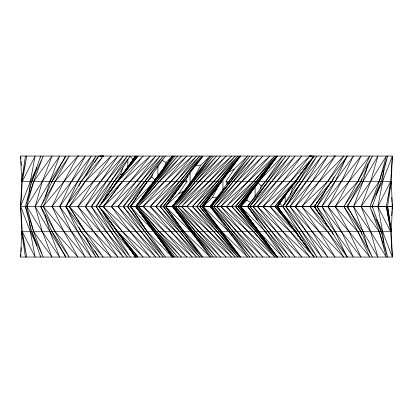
<?xml version="1.0" encoding="UTF-8"?>
<svg xmlns="http://www.w3.org/2000/svg" width="413" height="413" viewBox="0 0 413 413"><rect width="100%" height="100%" fill="white"/><g stroke="black" fill="none" stroke-linecap="round" stroke-linejoin="round"><path stroke-width="0.62" d="M261.759 177.218L240.454 206.552L258.915 231.724L240.753 206.608L246.876 200.331L250.691 202.272L247.759 206.701L257.702 220.65M309.822 206.701L309.822 206.397L327.69 231.724L347.421 257.051L331.784 231.724L314.319 206.701L310.08 206.397L327.69 181.374L347.421 156.052L331.784 181.374L314.319 206.397L318.826 213.774M31.749 182.66L31.76 181.374L40.665 156.052L40.489 157.317M392.128 203.403L392.335 206.701L285.863 206.701L327.741 257.051L312.176 231.724L295.274 206.701L312.176 181.374L327.741 156.052L285.915 206.397L314.319 206.397L331.784 231.724L333.239 234.538M347.421 206.701L348.144 204.611M103.178 206.397L98.908 206.701L117.715 231.724L143.156 257.051L122.558 231.724L103.178 206.397L98.681 206.397L122.558 231.724L150.131 257.051L130.131 231.724L111.355 206.552L130.343 206.552L154.163 231.724L175.133 257.051L154.994 231.724L135.758 206.701L143.156 206.397L186.815 156.052L159.366 181.374L136.626 206.397L156.682 181.374L177.704 156.052L154.994 181.374L135.769 206.397L154.152 181.374L175.133 156.052L154.994 181.374L135.862 206.397L156.682 181.374L181.384 156.052L159.366 181.374L138.36 206.397L164.679 181.374L192.308 156.052L150.26 206.552L210.3 206.397L247.542 156.052L234.295 169.124L225.89 181.374L391.323 181.374L387.606 206.397L391.323 231.724L21.677 231.724L26.711 257.051L22.338 231.724L20.655 206.397L21.677 181.374L20.65 156.052L392.35 156.052L391.323 181.374L392.324 206.397L391.323 231.724L392.35 257.051L20.65 257.051L21.677 231.724L20.655 206.397L22.338 181.374L26.711 156.052L21.677 181.374L187.079 181.374L185.871 179.583C190.501 171.183 197.662 164.126 202.912 156.052L182.262 181.374L160.182 206.552L199.572 257.051L175.907 231.724L150.26 206.552L135.536 206.397L172.34 257.051L147.379 231.724L127.441 206.552L144.834 181.374L163.233 156.052L141.184 181.374L118.041 206.552L136.326 231.724L155.747 257.051L130.131 231.724L103.198 206.701L122.558 181.374L143.156 156.052L117.715 181.374L98.965 206.397L122.558 181.374L150.131 156.052L130.131 181.374L111.355 206.552L103.198 206.701L122.558 181.374M372.314 206.701L372.505 205.147M20.655 257.051L20.862 253.887M20.991 251.987L21.285 247.552M390.528 184.425L391.323 181.374L386.351 206.397L390.662 181.374L392.35 156.052L382.655 181.374L376.036 195.024M391.736 215.684L392.04 210.955M392.128 209.696L392.335 206.552M29.426 192.076L30.345 181.374L35.105 156.052L22.338 181.374M383.584 170.61L382.655 181.374L377.952 206.397L382.655 231.724L383.584 242.488M25.399 156.052L21.677 181.374L22.467 178.287M186.201 178.462L165.494 206.552L172.619 206.397L191.105 181.374L221.9 181.374L201.761 206.552L221.9 231.724L247.614 257.051L210.083 206.397L231.616 206.397L253.628 231.724L274.955 257.051L248.321 231.724L220.95 206.701L216.489 206.397L257.258 257.051L233.381 231.724L211.585 206.701L213.717 206.397L237.098 181.374L262.864 156.052L220.95 206.397L262.864 257.051L237.098 231.724L213.671 206.701L252.937 156.052L230.738 181.374L210.083 206.397L203.082 206.608L240.655 156.052L201.761 206.552L240.609 257.051L203.031 206.552L216.634 188.39M246.876 200.331L248.951 195.101L240.753 206.608L247.862 206.701L249.767 206.397L268.166 231.724L285.662 257.051L265.518 231.724L240.753 206.608L258.915 181.374L282.631 156.052L265.616 181.374L247.614 206.397L268.166 231.724L289.74 257.051L271.811 231.724L253.159 206.701L271.811 181.374L289.74 156.052L268.166 181.374L247.614 206.397L277.567 206.552L287.03 192.912M101.252 203.563L114.22 181.374L130.245 156.052L91.387 206.552L106.549 231.724L123.26 257.051L77.98 206.552L65.574 206.397L81.211 231.724L98.671 257.051L94.603 250.583M381.235 181.374L387.6 156.052L379.299 181.374L369.924 206.397L381.235 181.374L372.33 206.397L372.505 207.667M51.671 182.598L52.002 181.374L65.579 156.052L64.418 158.995M361.669 178.906L361.003 181.374L347.426 206.397L348.593 209.345M25.394 206.701L31.76 231.724L43.21 257.051L33.701 231.724L26.706 206.397L33.701 181.374L43.21 156.052L31.76 181.374L25.498 206.397L33.701 181.374L52.007 156.052L42.358 181.374L35.146 206.552L42.358 231.724L52.007 257.051L33.701 231.724L25.394 206.397L41.346 206.552M45.456 196.727L49.942 181.374L59.627 156.052L42.358 181.374L26.706 206.397L25.472 206.701M226.794 184.291L227.124 183.176L229.014 181.374L249.767 156.052L211.616 206.397L233.381 181.374L257.258 156.052L216.737 206.701L242.039 231.724L269.844 257.051L226.185 206.397M367.931 164.699L363.053 181.374L353.574 206.397L370.647 181.374L386.289 156.052L379.299 181.374L361.112 206.397L370.647 231.724L377.9 257.051L363.053 231.724L347.441 207.243M103.198 206.701L130.131 181.374L155.747 156.052L136.326 181.374L118.041 206.552L141.184 231.724L163.233 257.051L144.834 231.724L127.441 206.552L147.379 181.374L151.793 176.986L152.795 173.878L165.381 156.052L144.834 181.374L123.363 206.552L141.184 231.724L160.063 257.051L136.326 231.724L111.355 206.552L136.326 181.374L160.063 156.052L141.184 181.374L123.363 206.552L144.834 231.724L165.443 257.051L147.379 231.724L130.343 206.552L152.795 173.878M260.164 188.922L261.181 185.783L265.616 181.374L285.662 156.052L268.166 181.374L250.03 206.397L271.811 181.374L295.073 156.052L276.674 181.374L257.485 206.397L276.674 231.724L295.073 257.051L271.811 231.724L249.984 206.701L248.373 206.65M282.76 206.397L321.706 156.052L306.451 181.374L289.941 206.397L306.451 231.724L321.706 257.051L282.76 206.397L290.313 194.559L292.45 188.39L298.785 181.374L316.962 156.052L302.011 181.374L285.915 206.397M78.862 227.176L81.211 231.724L103.178 257.051L85.31 231.724L65.76 206.701L69.208 206.397L117.932 156.052L100.824 181.374L85.352 206.552L127.333 257.051L110.989 231.724L96.126 206.552L114.22 181.374L120.663 174.229L122.867 167.905M361.112 206.397L370.647 181.374L377.9 156.052L363.053 181.374L347.173 206.397M37 245.539L30.345 231.724L20.655 206.397L30.345 181.374L37 167.564M163.982 167.735L166.103 162.443L172.397 156.052L154.457 180.966M346.977 156.052L335.284 181.374L321.872 206.397L335.284 231.724L346.977 257.051L346.27 255.972M40.67 206.701L52.002 231.724L69.208 257.051L55.11 231.724L43.215 206.397L55.11 181.374L69.208 156.052L52.002 181.374L40.846 206.397L55.11 181.374L77.881 156.052L63.907 181.374L52.074 206.552L63.907 231.724L77.881 257.051L55.11 231.724L40.67 206.397L66.09 206.552L66.792 205.478M333.88 156.052L335.237 156.052L334.189 156.362M311.748 159.201L312.269 158.112M377.952 206.397L390.662 181.374M194.967 176.237L200.63 165.231L210.072 156.052L191.105 181.374L211.353 156.052L172.66 206.397L211.353 257.051L191.121 231.724L172.345 206.397L184.084 190.894L178.586 193.743L165.675 206.397L183.986 181.374L185.871 179.583L187.76 176.325M78.862 185.927L81.211 181.374L98.671 156.052L94.603 162.516M203.082 206.608L210.3 206.701L211.353 206.397L249.767 257.051L228.972 231.724L203.082 206.608L212.437 197.455L218.188 186.309M318.392 200.238L314.319 206.701L331.784 181.374L334.112 176.872M85.961 175.184L96.043 156.052L59.704 206.552L71.459 231.724L85.259 257.051L43.215 206.397L40.81 206.701M326.709 224.899L317.122 206.701L326.709 188.199M317.122 206.701L353.363 257.051L341.536 231.724L327.907 206.701L341.536 181.374L353.363 156.052L317.122 206.397M321.872 206.701L360.998 257.051L349.099 231.724L335.284 206.701L349.099 181.374L360.998 156.052L321.872 206.397M311.428 159.723L298.785 181.374L290.313 194.559M297.737 178.142L277.5 206.552L284.077 215.989M64.996 157.668L49.942 181.374L35.146 206.552L49.942 231.724L64.996 255.435M131.303 162.516L135.531 156.052L126.373 169.242M282.12 213.516L277.567 206.552L280.019 202.804M280.716 201.73L282.466 199.051M302.011 181.374L285.667 206.397L302.011 231.724L316.962 257.051L298.64 231.724L282.828 206.701L279.57 202.995M110.71 190.961L112.842 187.765M113.549 186.702L117.101 181.374L136.378 156.052L117.256 181.374L113.668 186.702M299.766 175.571L295.889 181.374L276.731 206.552L298.589 235.947M300.468 174.518L301.877 172.407M133.807 159.217L134.87 157.632M111.52 189.892L112.956 187.765M130.343 206.552L147.379 181.374M298.589 177.156L276.731 206.552L295.889 231.724L310.561 252.4M300.365 174.518L301.072 173.46M262.472 176.175L263.54 174.616M265.946 171.354L259.09 181.374L240.454 206.552L259.09 231.724L273.401 251.884M267.748 168.716L268.471 167.657M282.843 206.397L284.268 204.321M178.586 193.743L187.079 181.374M149.491 188.152L150.931 186.067M152.005 184.503L153.806 181.896L151.969 184.503M289.941 206.701L335.113 257.051L319.259 231.724L301.97 206.701L319.259 181.374L335.113 156.052L289.941 206.397L277.046 206.588M141.638 199.102L142.361 198.059M144.529 194.931L146.331 192.324M147.054 191.281L153.91 181.374L172.66 156.052L157.895 176.108L157.895 166.325M265.327 172.04L266.039 171.008M124.179 172.407L123.446 173.46L124.205 172.407M289.219 189.768L289.947 188.72L289.193 189.768M126.781 168.716L129.357 165.019M130.09 163.966L135.609 156.052L117.256 181.374M286.637 193.439L277.5 206.552L295.744 231.724M145.376 193.888L146.476 192.324M148.303 189.717L150.869 186.067M100.462 204.838L117.101 181.374L138.045 156.052L117.715 181.374L105.351 198.23M273.401 161.22L259.09 181.374L239.592 206.552L258.853 231.724L277.464 257.051L257.996 231.724L237.981 206.552L257.996 181.374L277.464 156.052L258.853 181.374L239.592 206.552L259.09 231.724L265.544 241.223M274.5 159.671L277.071 156.052L274.469 159.671M310.561 160.703L295.889 181.374L274.96 206.397L249.984 206.701M312.76 157.601L313.859 156.052L312.724 157.601M138.773 202.752L142.149 198.059M142.898 197.016L154.152 181.374L173.527 156.052L153.91 181.374L135.929 206.397L136.145 206.701M272.983 161.736L258.853 181.374L237.981 206.552L258.853 231.724M101.603 203.335L104.603 199.252M304.763 168.452L295.29 181.374L274.96 206.397L295.29 231.724L314.324 257.051L290.442 231.724L269.844 206.397M305.522 167.42L308.934 162.768M249.767 206.397L268.166 181.374M191.9 181.374L172.908 206.397L193.382 181.374L213.433 156.052L191.9 181.374L172.345 206.397L191.9 231.724L213.433 257.051L173.527 206.397M211.353 206.397L230.738 181.374M253.159 206.701L276.674 231.724L301.753 257.051L282.864 231.724L263.102 206.701L282.864 181.374L301.753 156.052L276.674 181.374L253.159 206.397M183.986 181.374L163.347 206.552L201.647 257.051L179.624 231.724L155.866 206.552L196.516 156.052L170.961 181.374L143.156 206.397L186.815 257.051L159.366 231.724L136.626 206.701L156.682 231.724L177.704 257.051L154.994 231.724L135.609 206.397M43.215 206.397L85.259 156.052L71.459 181.374L59.704 206.552L96.043 257.051L85.961 237.914M327.907 206.397L349.099 181.374L369.785 156.052L357.895 181.374L343.998 206.397L361.003 181.374L372.335 156.052L357.895 181.374L335.284 206.397L314.685 206.397M310.08 206.397L331.784 181.374M231.616 206.397L256.318 181.374L277.386 156.052L257.996 181.374L235.42 206.552L257.996 231.724L277.386 257.051L256.318 231.724L231.616 206.397L253.628 181.374L276.617 156.052L256.318 181.374L235.42 206.552L210.3 206.701M134.204 158.891L133.368 159.836L130.198 156.305M181.653 206.701L186.815 206.397L231.616 156.052L203.769 181.374L177.962 206.397L220.697 156.052L195.736 181.374L173.79 206.397L193.382 181.374L216.489 156.052L175.427 206.397L199.143 181.374L226.19 156.052L181.72 206.397L209.236 181.374L235.296 156.052L192.432 206.552L235.296 257.051L209.236 231.724L181.653 206.701L172.887 206.701L193.382 231.724L216.489 257.051L175.143 206.397M147.379 231.724L130.56 206.397L153.729 181.839M295.274 206.397L343.792 156.052L327.69 181.374L301.97 206.397M257.485 206.397L282.864 181.374L309.822 156.052L290.442 181.374L270.148 206.397L295.29 181.374L314.324 156.052L290.442 181.374L263.102 206.397M186.815 206.397L213.851 181.374L237.862 156.052L196.634 206.552L237.862 257.051L213.851 231.724L186.815 206.397L231.616 257.051L203.769 231.724L177.962 206.701L220.697 257.051L195.736 231.724L173.765 206.701L172.66 206.397M220.95 206.397L248.321 181.374L274.955 156.052L253.628 181.374L226.515 206.397L269.844 156.052L242.039 181.374L216.794 206.397L213.671 206.701M228.802 172.014L234.295 169.124M106.141 195.571L107.757 194.781M304.495 168.54L306.668 167.508M130.56 206.701L135.996 206.407M65.76 206.701L69.229 206.701L85.31 231.724L111.242 257.051L93.741 231.724L77.98 206.552L93.741 181.374L111.242 156.052L85.31 181.374L65.812 206.397L81.211 181.374L103.178 156.052L85.31 181.374L69.229 206.701M314.319 206.397L310.034 206.701L331.784 231.724M99.688 156.052L103.611 156.052M99.533 156.052L103.606 156.052M309.389 156.052L313.467 156.052M309.394 156.052L311.748 155.949M240.753 206.608L247.764 206.397M130.56 206.397L136.28 206.407M196.03 165.288L200.63 165.231M212.437 197.455L216.97 197.455L210.083 206.397L230.738 231.724L252.937 257.051L213.433 206.397M20.655 206.397L25.668 206.5M335.284 206.397L392.345 206.397M99.043 206.552L77.98 206.552L123.26 156.052L106.549 181.374L91.387 206.552L130.369 257.051M98.681 206.701L99.347 206.701L99.135 206.397M172.577 206.701L165.933 206.479M282.988 206.701L277.077 206.619M131.251 206.49L136.28 206.681M77.763 156.052L79.12 156.052M290.824 187.621L292.45 188.39M120.663 174.229L122.269 175.019M162.34 160.425L166.103 162.443M143.156 206.397L170.961 231.724L196.516 257.051L155.866 206.552L179.624 181.374L201.647 156.052L163.347 206.552L183.986 231.724L202.928 257.051L182.262 231.724L160.182 206.552L199.572 156.052L175.907 181.374L150.26 206.552L192.308 257.051L164.679 231.724L138.293 206.701M263.102 206.701L290.442 231.724L309.822 257.051L282.864 231.724L257.485 206.701M226.448 206.701L253.628 231.724L276.617 257.051L256.318 231.724L235.42 206.552L240.764 206.552L269.261 246.194M257.898 182.68L261.181 185.783M183.986 231.724L210.083 257.051L191.121 231.724L165.675 206.701L183.986 231.724L165.494 206.552M301.97 206.701L327.69 231.724L343.792 257.051L295.274 206.701M151.793 176.986L155.045 180.151M270.092 206.701L295.29 231.724L304.386 244.129M175.386 206.701L199.143 231.724L226.19 257.051L181.384 206.397M259.354 232.194L282.755 257.051L247.862 206.701M335.284 206.701L357.895 231.724L372.335 257.051L361.003 231.724L347.426 206.397L343.962 206.701L361.003 231.724L361.669 234.197M281.563 212.406L298.64 231.724L311.66 254.016M133.642 253.706L114.22 231.724L96.126 206.552L110.989 181.374L127.333 156.052L85.352 206.552L100.824 231.724L117.932 257.051L69.208 206.397L85.31 231.724M327.907 206.701L349.099 231.724L369.785 257.051L357.895 231.724L343.792 206.397M138.04 206.397L159.366 231.724L181.384 257.051L156.682 231.724L135.841 206.701M274.96 206.397L295.889 231.724L301.877 240.696M114.386 227.465L136.378 257.051L117.101 231.724L101.195 209.308M305.145 245.162L308.934 250.33M312.342 254.981L313.859 257.051L312.393 254.981M101.598 209.768L104.221 213.34M104.969 214.362L109.094 219.979M109.843 221.001L117.715 231.724L138.045 257.051L117.101 231.724L113.198 225.87M155.298 233.278L172.66 257.051L153.91 231.724L138.365 209.83M361.112 206.701L379.299 231.724L387.6 257.051L381.235 231.724L372.33 206.397L369.898 206.701L369.785 206.397M117.256 231.724L135.609 257.051L129.723 248.611M270.004 247.232L272.983 251.367M274.469 253.432L277.071 257.051L274.5 253.432M138.773 210.351L141.773 214.523M142.521 215.565L146.274 220.779M147.023 221.822L154.152 231.724L173.527 257.051L153.91 231.724L146.625 221.079M126.781 244.388L128.99 247.552M286.637 219.664L284.81 217.042L287.03 220.186M277.567 206.552L284.118 215.989M147.013 221.399L148.443 223.464M149.516 225.013L150.585 226.561M152.376 229.143L153.806 231.208M123.079 239.112L123.812 240.165M125.645 242.803L128.939 247.552M129.672 248.611L135.531 257.051L131.303 250.583M266.091 242.199L266.819 243.257M353.368 206.397L370.647 231.724L386.289 257.051L379.299 231.724L369.898 206.701L381.235 231.724L381.245 232.989M225.89 181.374L227.124 183.176M259.271 232.245L261.403 235.364M262.116 236.406L263.54 238.482M143.714 216.82L144.442 217.883M266.261 242.276L268.052 244.914M299.296 237L300.721 239.112M111.52 223.206L112.594 224.801M110.71 222.142L112.486 224.801M128.995 254.976L114.22 231.724L101.335 209.365M26.706 206.397L42.358 231.724L59.627 257.051L49.942 231.724L45.094 215.147M296.075 232.266L297.737 234.956M115.248 228.461L116.585 230.635M377.952 206.701L390.662 231.724L392.35 257.051L382.655 231.724L376.589 219.215M22.338 231.724L35.105 257.051L30.345 231.724L29.426 221.027M64.418 254.103L65.579 257.051L52.002 231.724L51.671 230.506M353.487 206.701L363.053 231.724L367.57 247.165M31.76 231.724L40.665 257.051L40.489 255.786M390.528 228.673L391.323 231.724L387.606 206.397L386.346 206.701L391.323 231.724M22.467 234.811L21.677 231.724L25.399 257.051M386.294 206.397L390.662 231.724M391.73 197.414L392.04 202.143M20.655 156.052L20.862 159.217M20.991 161.116L21.285 165.546M285.151 195.788L285.151 203.113M255.105 186.64L255.105 196.423M222.948 179.949L222.948 189.639M190.052 173.109L190.052 182.809M127.849 159.65L127.849 166.976M77.716 181.374L66.09 206.552L77.716 231.724L91.288 257.051L52.074 206.552L91.288 156.052L77.716 181.374M116.92 181.921L115.248 184.642L116.915 181.921M240.34 156.052L221.1 181.374L199.685 206.552L239.473 257.051L217.264 231.724L192.432 206.552L217.264 181.374L239.473 156.052L199.685 206.552L221.1 231.724L240.34 257.051L219.618 231.724L196.634 206.552L219.618 181.374L240.34 156.052M289.559 223.856L288.826 222.808L289.58 223.856"/></g></svg>
